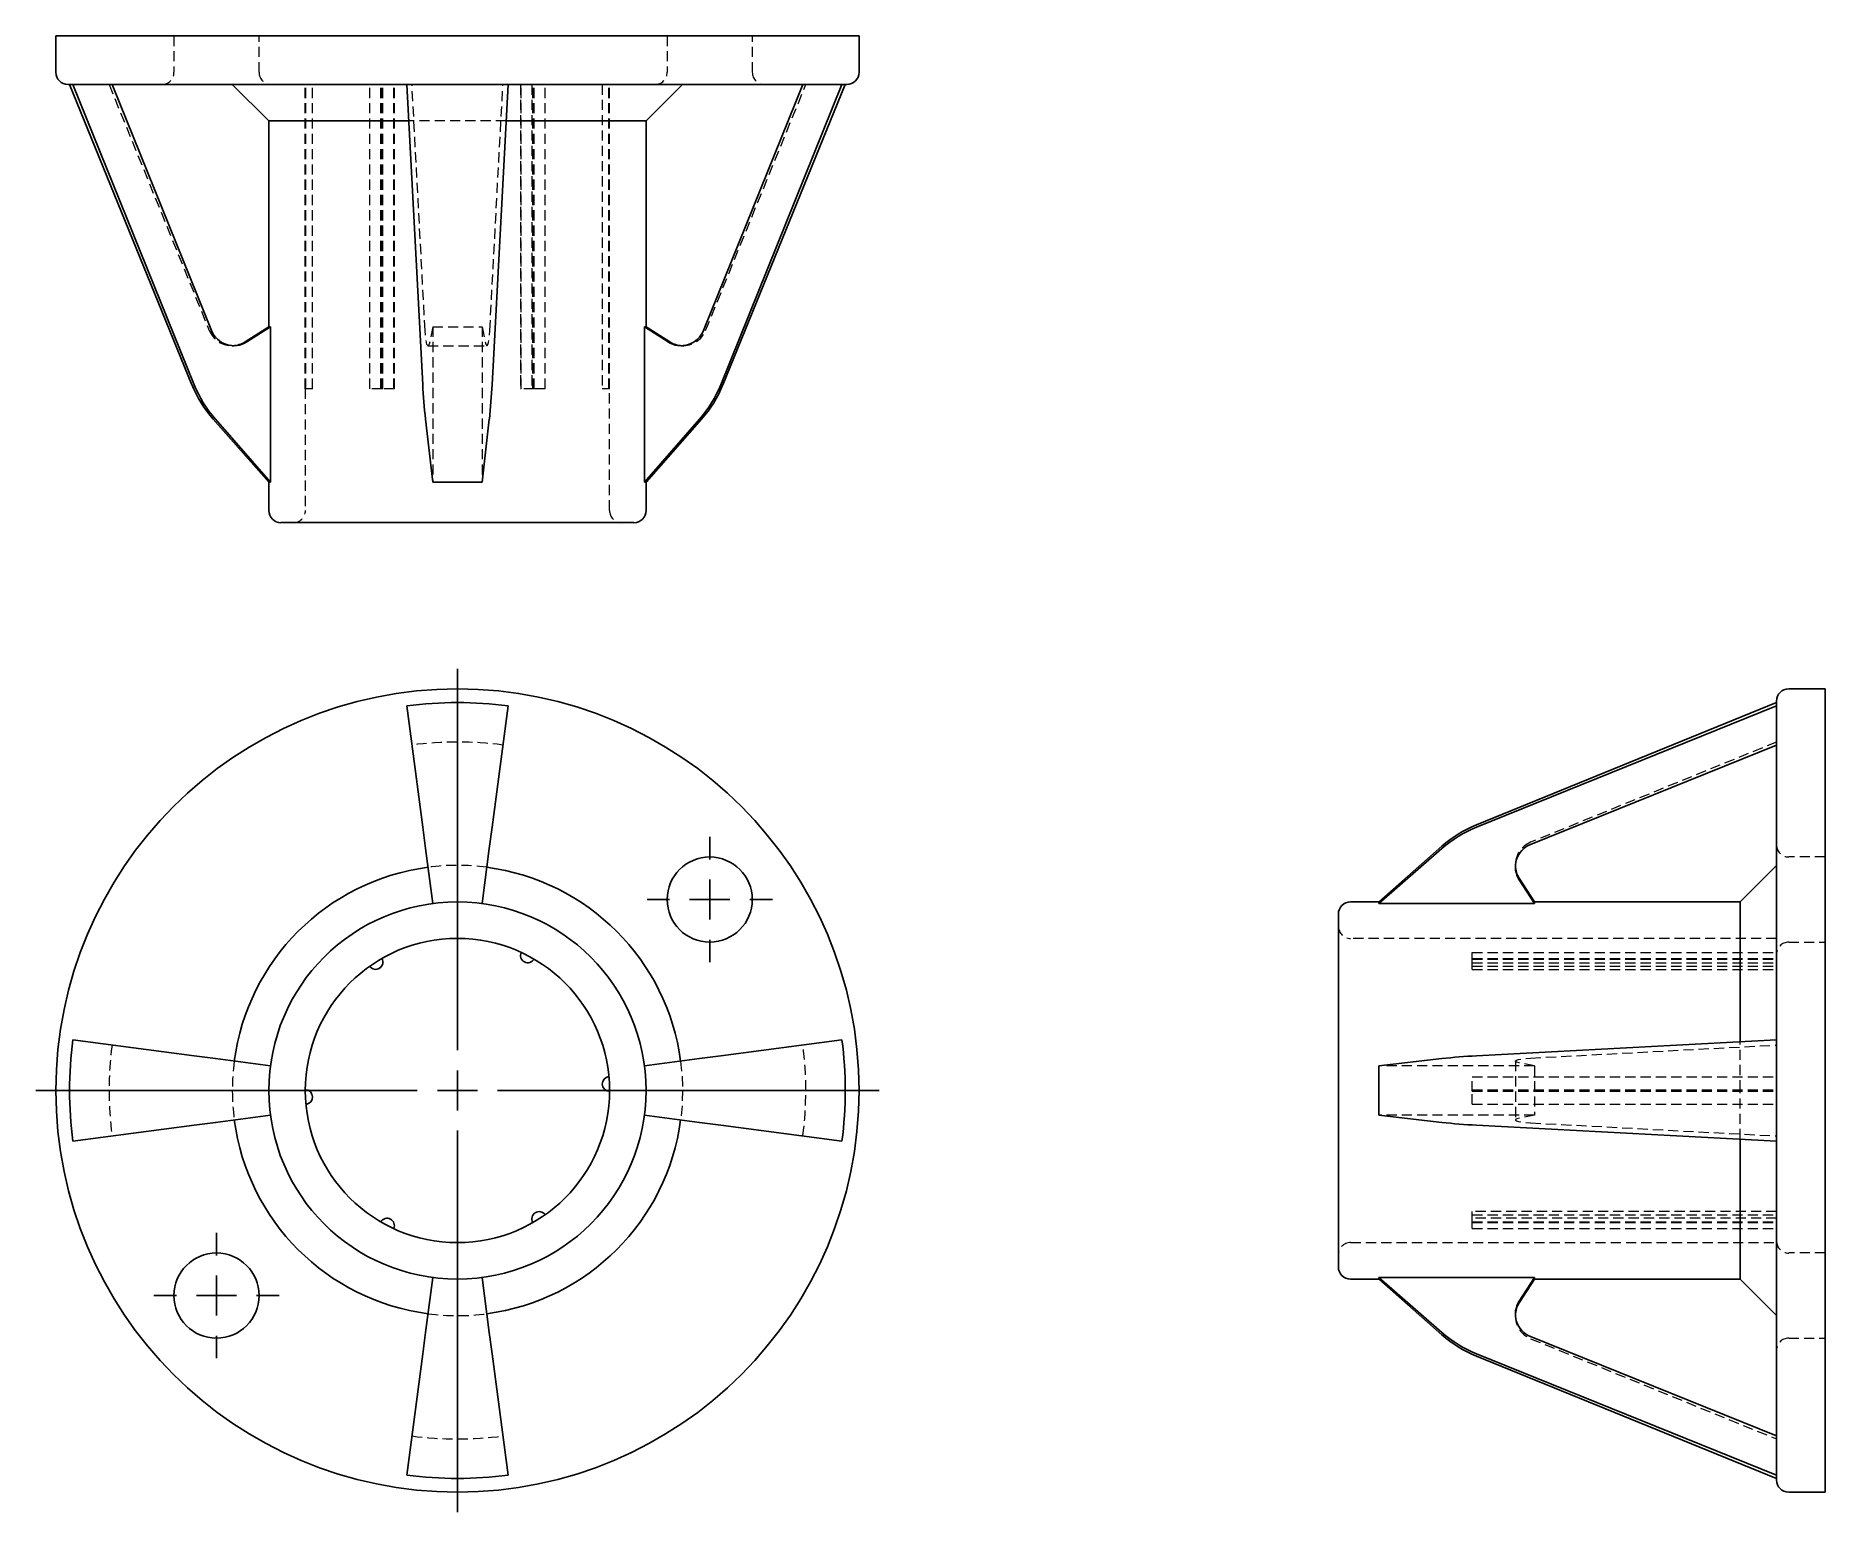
# Model space of a CAD drawing. Header units: millimetres. Extents: x 30 to 253, y 4 to 188.
import ezdxf

# ---------------------------------------------------------------- set-up
doc = ezdxf.new("R2010")
doc.units = ezdxf.units.MM
doc.linetypes.add('HIDDEN', pattern=[1.905, 1.27, -0.635])
doc.layers.add('10', color=7, linetype='Continuous')

# ---------------------------------------------------------------- blocks, each defined once
blk = doc.blocks.new('SW_CENTERMARKSYMBOL_0')
at = {"layer": '10', "color": 0}
for p, q in [((0, 5), (0, 52.5)), ((0, 0), (0, 2.5)), ((-5, 0), (-52.5, 0)), ((0, 0), (-2.5, 0)), ((0, 0), (0, -2.5)), ((0, 0), (2.5, 0)), ((5, 0), (52.5, 0)), ((0, -5), (0, -52.5))]:
    blk.add_line(p, q, dxfattribs=at)
blk = doc.blocks.new('SW_CENTERMARKSYMBOL_1')
at = {"layer": '10', "color": 0}
for p, q in [((0, 5), (0, 7.8)), ((0, 0), (0, 2.5)), ((-5, 0), (-7.8, 0)), ((0, 0), (-2.5, 0)), ((0, 0), (0, -2.5)), ((0, 0), (2.5, 0)), ((5, 0), (7.8, 0)), ((0, -5), (0, -7.8))]:
    blk.add_line(p, q, dxfattribs=at)
blk = doc.blocks.new('SW_CENTERMARKSYMBOL_2')
at = {"layer": '10', "color": 0}
for p, q in [((0, 5), (0, 7.8)), ((0, 0), (0, 2.5)), ((-5, 0), (-7.8, 0)), ((0, 0), (-2.5, 0)), ((0, 0), (0, -2.5)), ((0, 0), (2.5, 0)), ((5, 0), (7.8, 0)), ((0, -5), (0, -7.8))]:
    blk.add_line(p, q, dxfattribs=at)

msp = doc.modelspace()

# ---------------------------------------------------------------- linework, layer by layer
at = {"color": 7, "linetype": 'Continuous', "lineweight": 25}
for p, q in [((33, 188.3), (33, 183.76)), ((133, 188.3), (33, 188.3)), ((133, 183.76), (133, 188.3)), ((131.48, 182.24), (34.52, 182.24)), ((34.71, 182.24), (49.94, 144.87)), ((50.22, 144.87), (35.13, 182.24)), ((52.37, 151.62), (39.99, 182.24)), ((54.97, 182.24), (59.52, 177.7)), ((78.68, 144.87), (76.7, 182.24)), ((87.32, 144.87), (89.3, 182.24)), ((106.48, 177.7), (111.03, 182.24)), ((113.63, 151.62), (126.01, 182.24)), ((115.78, 144.87), (130.87, 182.24)), ((116.06, 144.87), (131.29, 182.24)), ((59.52, 177.7), (59.52, 152.09)), ((76.94, 177.7), (59.52, 177.7)), ((106.48, 177.7), (89.06, 177.7)), ((106.48, 152.09), (106.48, 177.7)), ((59.52, 152.09), (56.56, 150.2)), ((59.72, 152.09), (56.78, 150.2)), ((59.52, 152.09), (59.72, 152.09)), ((59.72, 152.09), (59.72, 132.72)), ((106.28, 152.09), (106.48, 152.09)), ((106.28, 152.09), (106.28, 132.72)), ((106.28, 152.09), (109.22, 150.2)), ((109.44, 150.2), (106.48, 152.09)), ((52.6, 140.58), (59.52, 132.72)), ((52.86, 140.58), (59.72, 132.72)), ((79.03, 140.58), (79.93, 132.72)), ((86.97, 140.58), (86.07, 132.72)), ((113.14, 140.58), (106.28, 132.72)), ((106.48, 132.72), (113.4, 140.58)), ((59.52, 132.72), (59.52, 129.21)), ((59.52, 132.72), (59.72, 132.72)), ((79.93, 132.72), (86.07, 132.72)), ((106.28, 132.72), (106.48, 132.72)), ((106.48, 129.21), (106.48, 132.72)), ((104.97, 127.7), (61.03, 127.7)), ((253.3, 107), (248.76, 107)), ((253.3, 57), (253.3, 107)), ((78.68, 89.78), (76.7, 104.87)), ((87.32, 89.78), (89.3, 104.87)), ((247.24, 105.29), (209.87, 90.06)), ((209.87, 89.78), (247.24, 104.87)), ((247.24, 57), (247.24, 105.48)), ((216.62, 87.63), (247.24, 100.01)), ((79.03, 87.14), (78.68, 89.78)), ((86.97, 87.14), (87.32, 89.78)), ((79.03, 87.14), (79.93, 80.28)), ((86.97, 87.14), (86.07, 80.28)), ((205.58, 87.4), (197.72, 80.48)), ((205.58, 87.14), (197.72, 80.28)), ((247.24, 85.03), (242.7, 80.48)), ((217.09, 80.48), (215.2, 83.44)), ((217.09, 80.28), (215.2, 83.22)), ((197.72, 80.48), (194.21, 80.48)), ((197.72, 80.48), (197.72, 80.28)), ((217.09, 80.28), (197.72, 80.28)), ((242.7, 80.48), (217.09, 80.48)), ((217.09, 80.48), (217.09, 80.28)), ((242.7, 63.06), (242.7, 80.48)), ((192.7, 57), (192.7, 78.97)), ((50.22, 61.32), (35.13, 63.3)), ((115.78, 61.32), (130.87, 63.3)), ((209.87, 61.32), (247.24, 63.3)), ((52.86, 60.97), (50.22, 61.32)), ((52.86, 60.97), (59.72, 60.07)), ((113.14, 60.97), (106.28, 60.07)), ((113.14, 60.97), (115.78, 61.32)), ((205.58, 60.97), (197.72, 60.07)), ((197.72, 60.07), (197.72, 53.93)), ((192.7, 35.03), (192.7, 57)), ((247.24, 8.52), (247.24, 57)), ((253.3, 7), (253.3, 57)), ((52.86, 53.03), (59.72, 53.93)), ((113.14, 53.03), (106.28, 53.93)), ((205.58, 53.03), (197.72, 53.93)), ((50.22, 52.68), (35.13, 50.7)), ((52.86, 53.03), (50.22, 52.68)), ((113.14, 53.03), (115.78, 52.68)), ((115.78, 52.68), (130.87, 50.7)), ((209.87, 52.68), (247.24, 50.7)), ((242.7, 33.52), (242.7, 50.94)), ((79.03, 26.86), (79.93, 33.72)), ((86.97, 26.86), (86.07, 33.72)), ((194.21, 33.52), (197.72, 33.52)), ((217.09, 33.72), (197.72, 33.72)), ((197.72, 33.72), (197.72, 33.52)), ((205.58, 26.86), (197.72, 33.72)), ((197.72, 33.52), (205.58, 26.6)), ((217.09, 33.72), (215.2, 30.78)), ((215.2, 30.56), (217.09, 33.52)), ((217.09, 33.72), (217.09, 33.52)), ((217.09, 33.52), (242.7, 33.52)), ((242.7, 33.52), (247.24, 28.97)), ((79.03, 26.86), (78.68, 24.22)), ((86.97, 26.86), (87.32, 24.22)), ((216.62, 26.37), (247.24, 13.99)), ((78.68, 24.22), (76.7, 9.13)), ((87.32, 24.22), (89.3, 9.13)), ((209.87, 24.22), (247.24, 9.13)), ((209.87, 23.94), (247.24, 8.71)), ((248.76, 7), (253.3, 7))]:
    msp.add_line(p, q, dxfattribs=at)
at = {"color": 7, "linetype": 'HIDDEN', "lineweight": 18}
for p, q in [((47.7, 188.3), (47.7, 183.76)), ((58.3, 183.76), (58.3, 188.3)), ((109.11, 188.3), (109.11, 183.76)), ((119.72, 183.76), (119.72, 188.3)), ((39.62, 182.24), (52.1, 151.62)), ((64.06, 144.36), (64.06, 182.24)), ((64.14, 144.36), (64.14, 182.24)), ((64.97, 144.36), (64.97, 182.24)), ((72.08, 144.36), (72.08, 182.24)), ((73.45, 144.36), (73.45, 182.24)), ((73.61, 144.36), (73.61, 182.24)), ((73.73, 144.36), (73.73, 182.24)), ((75.06, 144.36), (75.06, 182.24)), ((75.15, 144.36), (75.15, 182.24)), ((78.97, 151.62), (77.34, 182.24)), ((87.03, 151.62), (88.66, 182.24)), ((90.85, 182.24), (90.85, 144.36)), ((90.94, 144.36), (90.94, 182.24)), ((92.27, 182.24), (92.27, 144.36)), ((92.39, 144.36), (92.39, 182.24)), ((92.55, 144.36), (92.55, 182.24)), ((93.92, 144.36), (93.92, 182.24)), ((101.03, 182.24), (101.03, 144.36)), ((101.86, 144.36), (101.86, 182.24)), ((101.94, 144.36), (101.94, 182.24)), ((113.9, 151.62), (126.38, 182.24)), ((89.06, 177.7), (76.94, 177.7)), ((79.93, 152.09), (79.55, 150.2)), ((79.93, 152.09), (86.07, 152.09)), ((79.93, 152.09), (79.93, 132.72)), ((86.07, 152.09), (86.45, 150.2)), ((86.07, 152.09), (86.07, 132.72)), ((54.92, 149.72), (55.16, 149.72)), ((79.33, 149.72), (86.67, 149.72)), ((110.84, 149.72), (111.08, 149.72)), ((64.06, 144.36), (64.06, 144.36)), ((64.97, 144.36), (64.06, 144.36)), ((64.06, 144.36), (64.06, 129.21)), ((73.61, 144.36), (72.08, 144.36)), ((73.73, 144.36), (73.61, 144.36)), ((75.15, 144.36), (73.73, 144.36)), ((90.94, 144.36), (90.85, 144.36)), ((92.55, 144.36), (90.94, 144.36)), ((93.92, 144.36), (92.55, 144.36)), ((101.86, 144.36), (101.03, 144.36)), ((101.94, 144.36), (101.86, 144.36)), ((101.94, 129.21), (101.94, 144.36)), ((247.24, 100.38), (216.62, 87.9)), ((214.72, 85.08), (214.72, 84.84)), ((253.3, 86.07), (248.76, 86.07)), ((247.24, 75.94), (194.21, 75.94)), ((209.36, 73.36), (209.36, 74.19)), ((209.36, 74.19), (247.24, 74.19)), ((248.76, 75.47), (253.3, 75.47)), ((209.36, 73.45), (247.24, 73.45)), ((209.36, 73.36), (247.24, 73.36)), ((209.36, 72.9), (209.36, 73.36)), ((209.36, 72.08), (209.36, 72.9)), ((209.36, 72.9), (247.24, 72.9)), ((209.36, 72.47), (247.24, 72.47)), ((209.36, 72.08), (247.24, 72.08)), ((216.62, 61.03), (247.24, 62.66)), ((242.7, 57), (242.7, 63.06)), ((214.72, 60.67), (214.72, 53.33)), ((217.09, 60.07), (215.2, 60.45)), ((217.09, 60.07), (197.72, 60.07)), ((209.36, 56.91), (209.36, 58.72)), ((209.36, 58.72), (247.24, 58.72)), ((217.09, 60.07), (217.09, 53.93)), ((209.36, 57.09), (247.24, 57.09)), ((209.36, 56.91), (247.24, 56.91)), ((209.36, 55.28), (209.36, 56.91)), ((242.7, 50.94), (242.7, 57)), ((217.09, 53.93), (197.72, 53.93)), ((209.36, 55.28), (247.24, 55.28)), ((217.09, 53.93), (215.2, 53.55)), ((216.62, 52.97), (247.24, 51.34)), ((209.36, 41.53), (209.36, 41.92)), ((247.24, 41.92), (209.36, 41.92)), ((209.36, 40.55), (209.36, 41.53)), ((209.36, 41.53), (247.24, 41.53)), ((247.24, 41.1), (209.36, 41.1)), ((209.36, 40.64), (247.24, 40.64)), ((209.36, 40.55), (247.24, 40.55)), ((209.36, 39.81), (209.36, 40.55)), ((194.21, 38.06), (247.24, 38.06)), ((209.36, 39.81), (247.24, 39.81)), ((253.3, 36.77), (248.76, 36.77)), ((214.72, 29.16), (214.72, 28.92)), ((216.62, 26.1), (247.24, 13.62)), ((248.76, 26.16), (253.3, 26.16))]:
    msp.add_line(p, q, dxfattribs=at)
at = {"color": 7, "linetype": 'HIDDEN', "lineweight": 18, "flags": 128}
for points in [[(79.55, 150.2), (79.47, 149.91), (79.39, 149.75), (79.3, 149.73), (79.21, 149.86), (79.14, 150.13), (79.07, 150.53), (79.01, 151.03), (78.97, 151.62)], [(86.45, 150.2), (86.53, 149.91), (86.61, 149.75), (86.7, 149.73), (86.79, 149.86), (86.86, 150.13), (86.93, 150.53), (86.99, 151.03), (87.03, 151.62)], [(110.79, 60.66), (110.97, 58.87), (111.03, 57)], [(215.2, 60.45), (214.91, 60.53), (214.75, 60.61), (214.73, 60.7), (214.86, 60.79), (215.13, 60.86), (215.53, 60.93), (216.03, 60.99), (216.62, 61.03)], [(111.03, 57), (110.97, 55.13), (110.79, 53.34)], [(215.2, 53.55), (214.91, 53.47), (214.75, 53.39), (214.73, 53.3), (214.86, 53.21), (215.13, 53.14), (215.53, 53.07), (216.03, 53.01), (216.62, 52.97)]]:
    msp.add_lwpolyline(points, dxfattribs=at)
at = {"color": 7, "linetype": 'Continuous', "lineweight": 25}
for centre, radius in [((83, 57), 50), ((114.41, 80.77), 5.3), ((83, 57), 23.48), ((83, 57), 18.94), ((53, 31.47), 5.3)]:
    msp.add_circle(centre, radius, dxfattribs=at)
for centre, radius, start, end in [((34.52, 183.76), 1.52, 180, 270), ((131.48, 183.76), 1.52, 270, 0), ((55.16, 152.73), 3.01, 201.7396, 302.7588), ((110.84, 152.73), 3.01, 237.2412, 338.2604), ((54.92, 152.76), 3.04, 272.273, 302.6114), ((111.08, 152.76), 3.04, 237.3886, 267.727), ((63.97, 150.59), 15.15, 202.1719, 221.344), ((64.29, 150.55), 15.17, 201.9887, 221.0874), ((149.93, 148.47), 71.34, 182.8903, 186.3483), ((16.07, 148.47), 71.34, 353.6517, 357.1097), ((101.71, 150.55), 15.17, 318.9126, 338.0113), ((102.03, 150.59), 15.15, 318.656, 337.8281), ((61.03, 129.21), 1.52, 180, 270), ((104.97, 129.21), 1.52, 270, 0), ((248.76, 105.48), 1.52, 90, 180), ((83, 57), 48.29, 82.5, 97.5), ((215.59, 76.03), 15.15, 112.1719, 131.344), ((215.55, 75.71), 15.17, 111.9887, 131.0874), ((217.73, 84.84), 3.01, 111.7396, 212.7588), ((83, 57), 28.03, 97.5, 172.5), ((83, 57), 28.03, 7.5, 82.5), ((217.76, 85.08), 3.04, 182.273, 212.6114), ((194.21, 78.97), 1.52, 90, 180), ((91.76, 73.81), 0.909, 154.9337, 330), ((72.82, 72.99), 0.909, 214.9337, 30), ((83, 57), 48.29, 172.5, 187.5), ((83, 57), 48.29, 352.5, 7.5), ((213.47, -9.93), 71.34, 92.8903, 96.3483), ((101.94, 57.82), 0.909, 94.9337, 270), ((64.06, 56.18), 0.909, 274.9337, 90), ((83, 57), 28.03, 187.5, 262.5), ((83, 57), 28.03, 277.5, 352.5), ((213.47, 123.93), 71.34, 263.6517, 267.1097), ((74.24, 40.19), 0.909, 334.9337, 150), ((93.18, 41.01), 0.909, 34.9337, 210), ((194.21, 35.03), 1.52, 180, 270), ((217.73, 29.16), 3.01, 147.2412, 248.2604), ((217.76, 28.92), 3.04, 147.3886, 177.727), ((215.55, 38.29), 15.17, 228.9126, 248.0113), ((215.59, 37.97), 15.15, 228.656, 247.8281), ((83, 57), 48.29, 262.5, 277.5), ((248.76, 8.52), 1.52, 180, 270)]:
    msp.add_arc(centre, radius, start, end, dxfattribs=at)
at = {"color": 7, "linetype": 'HIDDEN', "lineweight": 18}
for centre, radius, start, end in [((46.18, 183.76), 1.52, 270, 0), ((59.82, 183.76), 1.52, 180, 270), ((107.6, 183.76), 1.52, 270, 0), ((121.23, 183.76), 1.52, 180, 270), ((54.92, 152.76), 3.04, 202.1719, 272.273), ((111.08, 152.76), 3.04, 267.727, 337.8281), ((62.55, 129.21), 1.52, 270, 0), ((103.45, 129.21), 1.52, 180, 270), ((83, 57), 43.38, 82.5, 97.5), ((217.76, 85.08), 3.04, 112.1719, 182.273), ((248.76, 87.59), 1.52, 180, 270), ((83, 57), 28.03, 82.5, 97.5), ((194.21, 77.45), 1.52, 180, 270), ((248.76, 73.95), 1.52, 90, 180), ((83, 57), 43.38, 172.5, 187.5), ((83, 57), 43.38, 352.5, 7.5), ((83, 57), 28.03, 172.5, 187.5), ((194.21, 36.55), 1.52, 90, 180), ((248.76, 38.28), 1.52, 180, 270), ((83, 57), 28.03, 262.5, 277.5), ((217.76, 28.92), 3.04, 177.727, 247.8281), ((248.76, 24.65), 1.52, 90, 180), ((83, 57), 43.38, 262.5, 277.5)]:
    msp.add_arc(centre, radius, start, end, dxfattribs=at)

# ---------------------------------------------------------------- block references
at = {"layer": '10'}
for name, p in [('SW_CENTERMARKSYMBOL_0', (83, 57)), ('SW_CENTERMARKSYMBOL_2', (114.41, 80.77)), ('SW_CENTERMARKSYMBOL_1', (53, 31.47))]:
    msp.add_blockref(name, p, dxfattribs=at)

doc.saveas('drawing.dxf')
